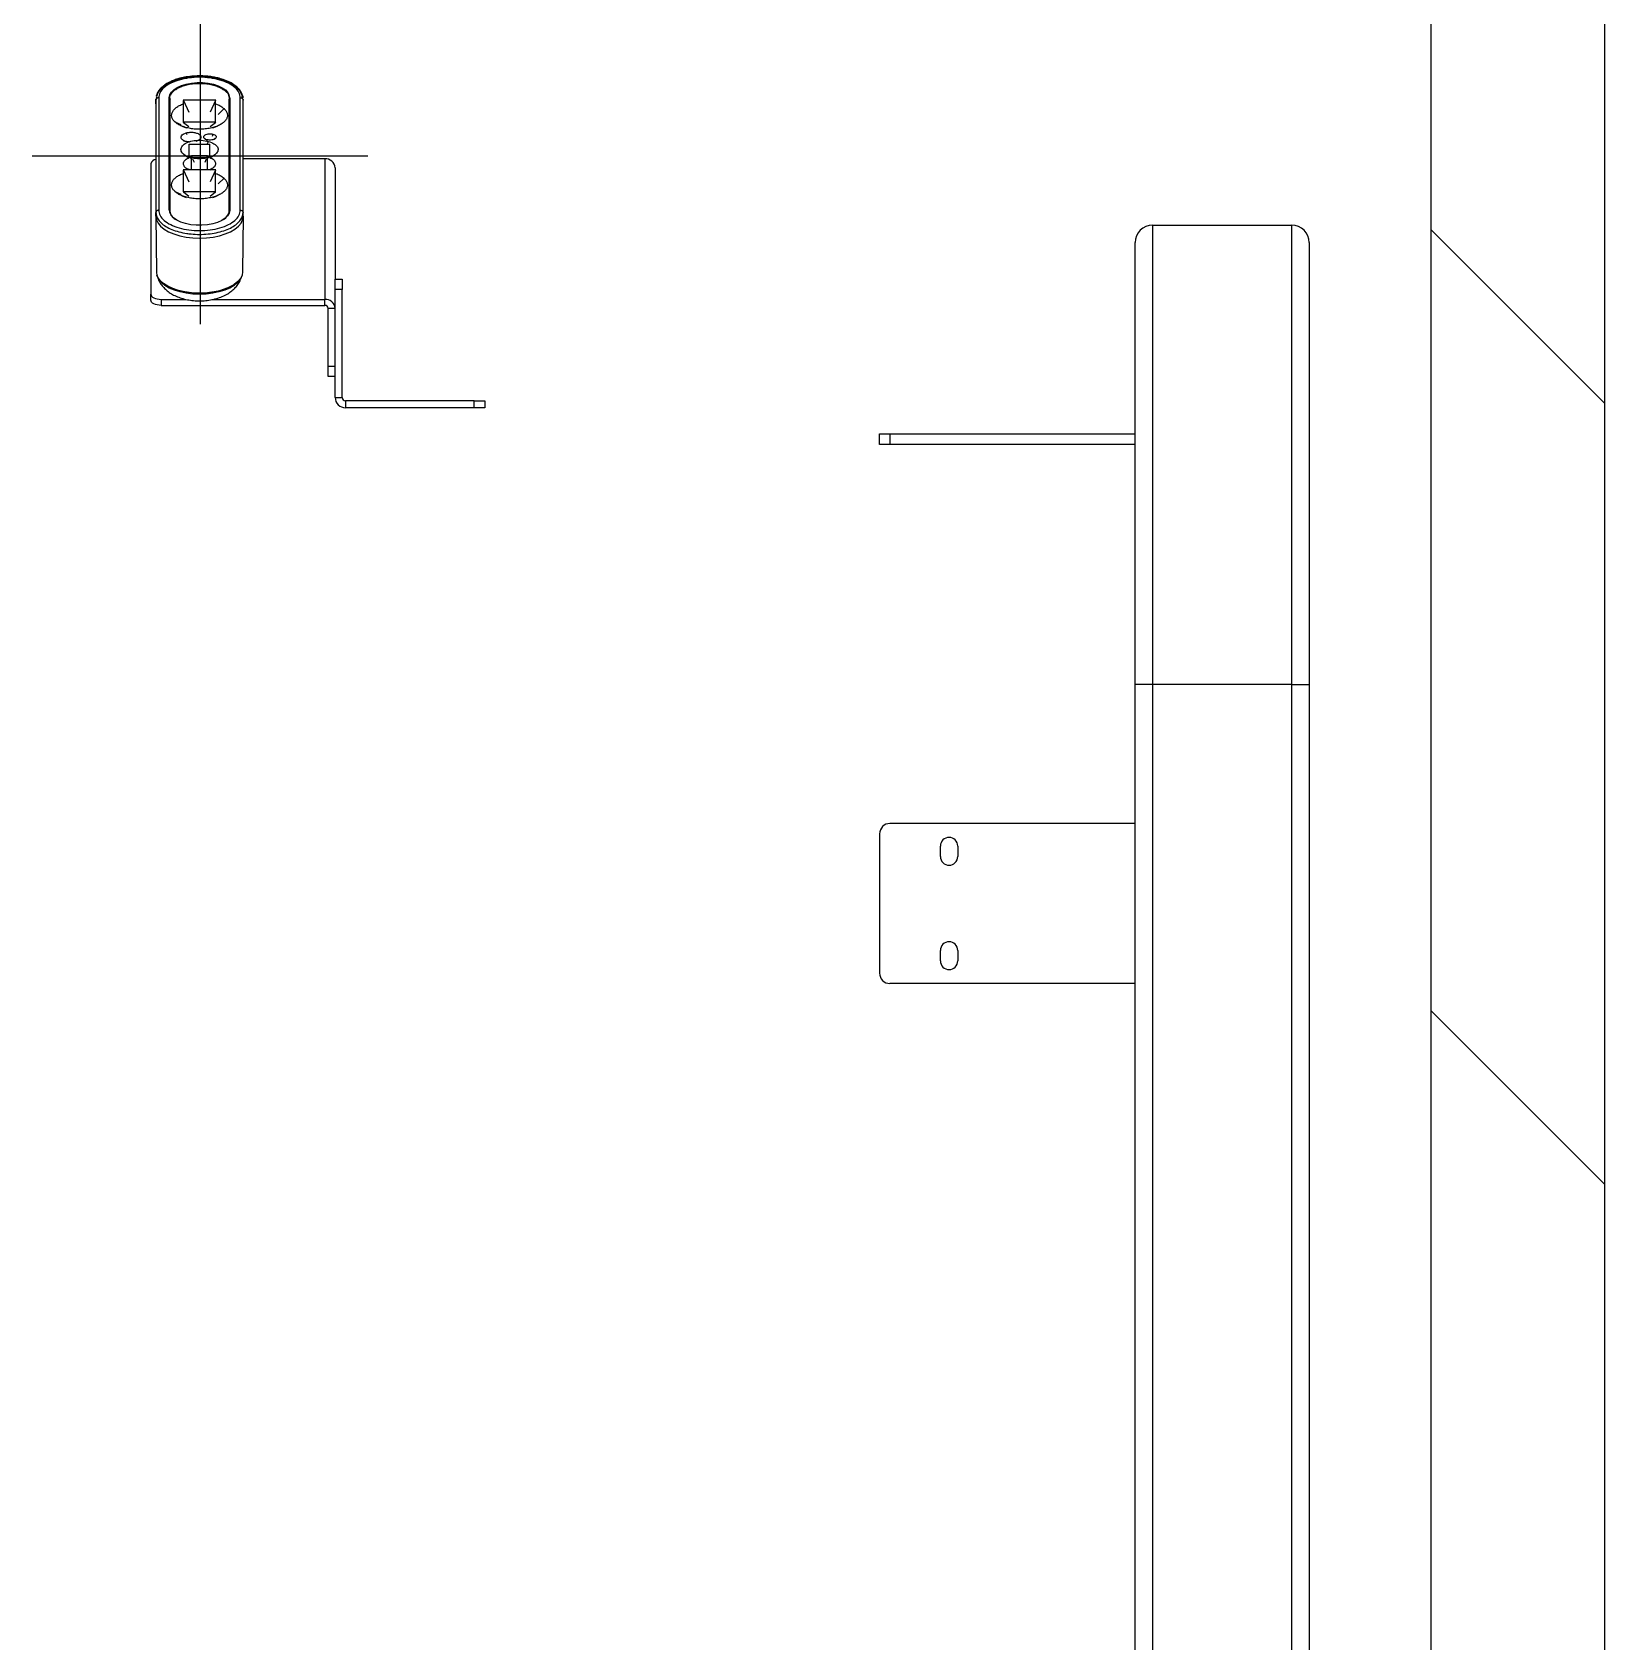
# Model space of a CAD drawing. Header units: millimetres. Extents: x 3916 to 10869, y 6515 to 11511.
# Drawn here: x 9414.6 to 9866.7, y 9838.5 to 10301.3 of the extents above; entities that cross this region are included whole.
import ezdxf

# ---------------------------------------------------------------- set-up
doc = ezdxf.new("R2010")
doc.units = ezdxf.units.MM
doc.header["$LTSCALE"] = 50
doc.linetypes.add('CENTERX2', pattern=[20.32, 12.7, -2.54, 2.54, -2.54])
doc.layers.add('CENTER_LINE', color=1, linetype='CENTERX2')

msp = doc.modelspace()

# ---------------------------------------------------------------- hatches: boundary and pattern name
h = msp.add_hatch()
h.set_pattern_fill('ANSI31', color=5, scale=50, angle=90, style=0)
h.set_pattern_definition([(135, (9841.68, 9545.79), (-112.253, -112.253), [])])
h.paths.add_polyline_path([(9866.683, 10727.806), (9816.683, 10727.806), (9816.683, 8363.767), (9866.683, 8363.767)])

# ---------------------------------------------------------------- linework, layer by layer
at = {"color": 7, "linetype": 'Continuous', "lineweight": 25}
for p, q in [((9450.405, 10283.306), (9450.398, 10282.928)), ((9450.405, 10283.019), (9450.405, 10283.01)), ((9474.982, 10282.257), (9474.961, 10283.306)), ((9450.133, 10280.72), (9450.154, 10281.772)), ((9450.133, 10281.008), (9450.144, 10281.272)), ((9450.133, 10280.72), (9450.133, 10281.008)), ((9450.133, 10281.008), (9450.135, 10280.816)), ((9450.135, 10280.827), (9450.133, 10280.72)), ((9450.133, 10280.72), (9450.133, 10248.358)), ((9450.136, 10281.134), (9450.154, 10282.059)), ((9450.308, 10282.552), (9450.154, 10281.772)), ((9450.154, 10281.772), (9450.154, 10249.409)), ((9450.278, 10282.58), (9450.22, 10282.411)), ((9450.954, 10282.452), (9450.954, 10250.09)), ((9454.002, 10250.09), (9454.002, 10282.452)), ((9454.101, 10250.006), (9454.101, 10282.369)), ((9454.139, 10281.45), (9454.101, 10282.369)), ((9454.139, 10281.45), (9454.139, 10249.608)), ((9454.198, 10249.96), (9454.198, 10282.323)), ((9467.358, 10281.731), (9458.008, 10281.731)), ((9458.008, 10281.731), (9458.048, 10281.647)), ((9458.048, 10281.647), (9459.649, 10278.24)), ((9458.048, 10275.37), (9458.048, 10281.647)), ((9467.318, 10281.647), (9465.717, 10278.24)), ((9467.318, 10281.647), (9467.358, 10281.731)), ((9467.318, 10275.37), (9467.318, 10281.647)), ((9468.091, 10277.662), (9469.738, 10279.314)), ((9471.228, 10281.45), (9471.161, 10281.981)), ((9471.168, 10282.323), (9471.168, 10249.96)), ((9471.228, 10281.45), (9471.265, 10282.369)), ((9471.228, 10249.608), (9471.228, 10281.45)), ((9471.265, 10282.369), (9471.265, 10250.006)), ((9471.365, 10282.452), (9471.365, 10250.09)), ((9474.412, 10250.09), (9474.412, 10282.452)), ((9475.212, 10281.772), (9475.061, 10282.537)), ((9475.212, 10249.409), (9475.212, 10281.772)), ((9475.233, 10280.72), (9475.212, 10281.772)), ((9475.233, 10280.72), (9475.231, 10280.827)), ((9475.233, 10248.358), (9475.233, 10280.72)), ((9455.629, 10275.46), (9457.275, 10274.708)), ((9457.655, 10274.251), (9458.829, 10273.781)), ((9467.358, 10275.37), (9458.008, 10275.37)), ((9458.008, 10275.37), (9458.048, 10275.34)), ((9458.048, 10275.34), (9459.649, 10274.13)), ((9465.717, 10274.13), (9467.318, 10275.34)), ((9466.538, 10273.781), (9467.711, 10274.251)), ((9467.318, 10275.34), (9467.358, 10275.37)), ((9457.95, 10270.237), (9458.34, 10269.976)), ((9459.105, 10271.727), (9458.872, 10272.347)), ((9459.708, 10265.374), (9459.708, 10269.068)), ((9459.745, 10269.052), (9465.621, 10269.052)), ((9464.044, 10270.767), (9464.407, 10270.383)), ((9465.006, 10270.066), (9464.814, 10270.36)), ((9464.927, 10269.052), (9465.243, 10269.886)), ((9465.658, 10265.366), (9465.658, 10269.068)), ((9466.552, 10271.951), (9466.36, 10271.304)), ((9466.959, 10270.383), (9467.322, 10270.767)), ((9458.437, 10265.924), (9459.584, 10265.172)), ((9459.86, 10265.31), (9460.393, 10265.45)), ((9460.105, 10265.208), (9460.393, 10265.208)), ((9460.123, 10265.2), (9460.393, 10264.983)), ((9460.635, 10265.208), (9460.393, 10265.826)), ((9460.393, 10261.731), (9460.393, 10265.826)), ((9460.393, 10265.826), (9464.973, 10265.826)), ((9460.623, 10265.208), (9464.743, 10265.208)), ((9460.672, 10265.114), (9460.642, 10265.191)), ((9461.193, 10263.784), (9460.791, 10264.809)), ((9464.575, 10264.809), (9464.173, 10263.784)), ((9464.725, 10265.191), (9464.694, 10265.114)), ((9464.973, 10265.826), (9464.731, 10265.208)), ((9464.903, 10265.518), (9465.417, 10265.303)), ((9464.973, 10261.731), (9464.973, 10265.826)), ((9464.973, 10265.208), (9465.352, 10265.208)), ((9465.621, 10265.208), (9465.646, 10265.208)), ((9465.646, 10265.208), (9465.658, 10265.216)), ((9465.658, 10265.216), (9465.658, 10265.226)), ((9465.762, 10265.159), (9466.929, 10265.924)), ((9498.683, 10264.885), (9475.233, 10264.885)), ((9498.683, 10264.885), (9498.683, 10224.47)), ((9448.683, 10263.385), (9448.683, 10225.97)), ((9467.358, 10261.731), (9458.008, 10261.731)), ((9458.008, 10261.731), (9458.048, 10261.647)), ((9458.048, 10261.647), (9459.649, 10258.24)), ((9458.048, 10255.37), (9458.048, 10261.647)), ((9459.378, 10261.865), (9459.642, 10261.731)), ((9467.318, 10261.647), (9465.717, 10258.24)), ((9465.724, 10261.731), (9465.988, 10261.865)), ((9467.318, 10261.647), (9467.358, 10261.731)), ((9467.318, 10255.37), (9467.318, 10261.647)), ((9501.683, 10262.287), (9501.683, 10230.287)), ((9455.629, 10255.46), (9457.275, 10254.708)), ((9458.008, 10255.37), (9458.048, 10255.34)), ((9467.358, 10255.37), (9458.008, 10255.37)), ((9458.048, 10255.34), (9459.649, 10254.13)), ((9465.717, 10254.13), (9467.318, 10255.34)), ((9467.318, 10255.34), (9467.358, 10255.37)), ((9468.091, 10257.662), (9469.738, 10259.314)), ((9457.655, 10254.251), (9458.829, 10253.781)), ((9466.538, 10253.781), (9467.711, 10254.251)), ((9450.133, 10248.358), (9450.154, 10249.409)), ((9450.133, 10248.358), (9450.294, 10232.422)), ((9454.108, 10249.833), (9454.101, 10250.006)), ((9454.198, 10249.365), (9454.198, 10249.96)), ((9454.325, 10249.315), (9454.198, 10249.96)), ((9471.168, 10249.365), (9471.168, 10249.96)), ((9471.258, 10249.833), (9471.265, 10250.006)), ((9475.233, 10248.358), (9475.072, 10232.422)), ((9475.233, 10248.358), (9475.212, 10249.409)), ((9736.683, 10245.787), (9736.683, 10113.787)), ((9736.683, 10245.787), (9776.683, 10245.787)), ((9776.683, 10113.787), (9776.683, 10245.787)), ((9731.683, 10113.787), (9731.683, 10240.787)), ((9781.683, 10240.787), (9781.683, 10113.787)), ((9501.683, 10227.287), (9501.683, 10230.287)), ((9501.683, 10230.287), (9503.683, 10230.287)), ((9503.683, 10227.287), (9501.683, 10227.287)), ((9501.683, 10196.287), (9501.683, 10227.287)), ((9503.683, 10230.287), (9503.683, 10227.287)), ((9503.683, 10196.287), (9503.683, 10227.287)), ((9448.683, 10224.238), (9448.683, 10225.97)), ((9451.683, 10224.47), (9458.796, 10224.47)), ((9451.683, 10224.47), (9451.683, 10222.738)), ((9451.683, 10222.738), (9498.683, 10222.738)), ((9466.56, 10224.47), (9498.683, 10224.47)), ((9498.683, 10222.738), (9498.683, 10224.47)), ((9501.683, 10221.872), (9499.683, 10221.872)), ((9499.683, 10205.287), (9499.683, 10221.872)), ((9499.683, 10205.287), (9501.683, 10205.287)), ((9499.683, 10202.287), (9499.683, 10205.287)), ((9501.683, 10202.287), (9499.683, 10202.287)), ((9501.683, 10196.287), (9503.683, 10196.287)), ((9504.683, 10195.287), (9504.683, 10193.287)), ((9541.683, 10195.287), (9504.683, 10195.287)), ((9541.683, 10193.287), (9541.683, 10195.287)), ((9541.683, 10195.287), (9544.683, 10195.287)), ((9544.683, 10195.287), (9544.683, 10193.287)), ((9541.683, 10193.287), (9504.683, 10193.287)), ((9544.683, 10193.287), (9541.683, 10193.287)), ((9658.183, 10182.787), (9658.183, 10185.787)), ((9658.183, 10185.787), (9661.183, 10185.787)), ((9661.183, 10185.787), (9661.183, 10182.787)), ((9661.183, 10185.787), (9731.683, 10185.787)), ((9661.183, 10182.787), (9658.183, 10182.787)), ((9731.683, 10182.787), (9661.183, 10182.787)), ((9731.683, 8977.787), (9731.683, 10113.787)), ((9736.683, 10113.787), (9731.683, 10113.787)), ((9736.683, 10113.787), (9736.683, 8977.787)), ((9776.683, 10113.787), (9736.683, 10113.787)), ((9776.683, 8977.787), (9776.683, 10113.787)), ((9776.683, 10113.787), (9781.683, 10113.787)), ((9781.683, 10113.787), (9781.683, 8977.787)), ((9658.183, 10070.787), (9658.183, 10030.787)), ((9731.683, 10073.787), (9661.183, 10073.787)), ((9675.683, 10064.287), (9675.683, 10067.287)), ((9680.683, 10067.287), (9680.683, 10064.287)), ((9675.683, 10034.287), (9675.683, 10037.287)), ((9680.683, 10037.287), (9680.683, 10034.287)), ((9731.683, 10027.787), (9661.183, 10027.787))]:
    msp.add_line(p, q, dxfattribs=at)
at = {"color": 5}
msp.add_lwpolyline([(9866.683, 10727.806), (9816.683, 10727.806), (9816.683, 8363.767), (9866.683, 8363.767)], close=True, dxfattribs=at)
at = {"color": 7, "linetype": 'Continuous', "lineweight": 25, "flags": 128}
for points in [[(9454.002, 10282.452), (9454.151, 10283.256), (9454.596, 10284.031), (9455.32, 10284.752), (9456.298, 10285.394), (9457.497, 10285.933), (9458.874, 10286.353), (9460.384, 10286.638), (9461.972, 10286.779), (9463.586, 10286.77), (9465.168, 10286.612), (9466.664, 10286.31), (9468.023, 10285.875), (9469.197, 10285.322), (9470.146, 10284.67), (9470.838, 10283.941), (9471.248, 10283.161)], [(9454.101, 10282.369), (9454.25, 10283.163), (9454.689, 10283.929), (9455.405, 10284.642), (9456.371, 10285.276), (9457.556, 10285.81), (9458.918, 10286.225), (9460.41, 10286.506), (9461.98, 10286.645), (9463.575, 10286.636), (9465.139, 10286.48), (9466.618, 10286.182), (9467.961, 10285.752), (9469.122, 10285.205), (9470.061, 10284.561), (9470.744, 10283.84), (9471.15, 10283.069)], [(9450.133, 10248.358), (9450.288, 10247.376), (9450.747, 10246.419), (9451.501, 10245.509), (9452.53, 10244.67), (9453.809, 10243.921), (9455.306, 10243.281), (9456.985, 10242.767), (9458.805, 10242.39), (9460.72, 10242.16), (9462.683, 10242.083), (9464.646, 10242.16), (9466.561, 10242.39), (9468.381, 10242.767), (9470.06, 10243.281), (9471.557, 10243.921), (9472.836, 10244.67), (9473.865, 10245.509), (9474.619, 10246.419), (9475.079, 10247.376), (9475.233, 10248.358)], [(9471.365, 10250.09), (9471.214, 10249.285), (9470.767, 10248.508), (9470.041, 10247.786), (9469.058, 10247.144), (9467.855, 10246.604), (9466.473, 10246.185), (9464.958, 10245.901), (9463.365, 10245.763), (9461.749, 10245.774), (9460.164, 10245.936), (9458.667, 10246.241), (9457.31, 10246.681), (9456.139, 10247.238), (9455.194, 10247.894), (9454.51, 10248.627), (9454.109, 10249.41)], [(9475.072, 10232.423), (9474.915, 10231.437), (9474.445, 10230.476), (9473.675, 10229.565), (9472.625, 10228.727), (9471.322, 10227.983), (9469.798, 10227.352), (9468.093, 10226.85), (9466.25, 10226.491), (9464.316, 10226.282), (9462.341, 10226.231), (9460.374, 10226.337), (9458.466, 10226.598), (9456.665, 10227.008), (9455.018, 10227.556), (9453.567, 10228.228), (9452.348, 10229.007), (9451.392, 10229.873), (9450.724, 10230.804)], [(9474.92, 10231.453), (9474.832, 10231.115), (9474.381, 10230.176), (9473.642, 10229.285), (9472.634, 10228.462), (9471.38, 10227.728), (9469.913, 10227.101), (9468.267, 10226.597), (9466.484, 10226.228), (9464.607, 10226.002), (9462.683, 10225.927), (9460.759, 10226.002), (9458.882, 10226.228), (9457.099, 10226.597), (9455.453, 10227.101), (9453.986, 10227.728), (9452.732, 10228.462), (9451.724, 10229.285), (9450.985, 10230.176), (9450.534, 10231.115), (9450.446, 10231.453)], [(9472.758, 10228.818), (9472.545, 10228.67), (9471.252, 10227.932), (9469.741, 10227.306), (9468.049, 10226.809), (9466.221, 10226.452), (9464.303, 10226.245), (9462.343, 10226.194), (9460.392, 10226.299), (9458.5, 10226.559), (9456.714, 10226.965), (9455.08, 10227.509), (9453.64, 10228.175), (9452.608, 10228.818)], [(9448.683, 10225.97), (9448.741, 10225.678), (9448.911, 10225.396), (9449.189, 10225.137), (9449.562, 10224.91), (9450.016, 10224.723), (9450.535, 10224.585), (9451.098, 10224.499), (9451.683, 10224.47)], [(9451.683, 10222.738), (9451.098, 10222.767), (9450.535, 10222.853), (9450.016, 10222.991), (9449.562, 10223.178), (9449.189, 10223.405), (9448.911, 10223.664), (9448.741, 10223.946), (9448.683, 10224.238)]]:
    msp.add_lwpolyline(points, dxfattribs=at)
at = {"color": 7, "linetype": 'Continuous', "lineweight": 25}
for centre, radius, start, end in [((9471.252, 10283.057), 0.104, 92.36585, 173.50299), ((9469.042, 10282.363), 2.223, 0.144, 18.51559), ((9469.116, 10282.447), 2.248, 0.144, 18.51559), ((9454.007, 10282.358), 0.0946, 6.57707, 93.6107), ((9456.315, 10281.448), 2.176, 166.57211, 179.94495), ((9454.263, 10281.458), 0.125, 184.00417, 238.50219), ((9471.103, 10281.458), 0.125, 301.49781, 355.99583), ((9471.359, 10282.358), 0.0946, 86.3893, 173.42293), ((9450.431, 10262.883), 1.818, 97.78736, 163.96592), ((9498.871, 10262.07), 2.821, 4.40195, 93.81126), ((9456.244, 10250.095), 2.242, 180.12778, 197.79446), ((9454.007, 10249.996), 0.0946, 6.57707, 93.6107), ((9456.318, 10250.011), 2.217, 180.12778, 197.79446), ((9454.122, 10249.325), 0.0856, 5.90871, 99.08342), ((9457.806, 10250.754), 3.869, 201.53217, 238.14482), ((9467.917, 10250.384), 3.369, 299.8085, 353.56059), ((9471.359, 10249.996), 0.0946, 86.3893, 173.42293), ((9736.683, 10240.787), 5, 90, 180), ((9776.683, 10240.787), 5, 0, 90), ((9453.679, 10232.457), 3.385, 180.56871, 209.21883), ((9498.871, 10221.656), 2.821, 4.40195, 93.81126), ((9498.746, 10221.8), 0.94, 4.40195, 93.81126), ((9504.683, 10196.287), 3, 180, 270), ((9504.683, 10196.287), 1, 180, 270), ((9661.183, 10070.787), 3, 90, 179.9999), ((9678.183, 10067.287), 2.5, 0, 180), ((9678.183, 10064.287), 2.5, 180, 0), ((9678.183, 10037.287), 2.5, 0, 180), ((9678.183, 10034.287), 2.5, 180, 0), ((9661.183, 10030.787), 3, 179.99995, 270)]:
    msp.add_arc(centre, radius, start, end, dxfattribs=at)
for points, knots in [([(9475.146, 10282.699), (9475.028, 10283.128), (9474.816, 10283.899), (9474.139, 10284.839), (9473.476, 10285.505), (9472.633, 10286.18), (9471.389, 10286.935), (9469.701, 10287.634), (9468.074, 10288.1), (9466.586, 10288.405), (9464.98, 10288.625), (9463.066, 10288.738), (9460.966, 10288.682), (9458.926, 10288.445), (9457.189, 10288.077), (9455.729, 10287.639), (9454.313, 10287.08), (9453.096, 10286.423), (9452.052, 10285.659), (9451.244, 10284.864), (9450.57, 10283.922), (9450.374, 10283.215), (9450.278, 10282.867)], [0, 0, 0, 0, 0.06050105, 0.10881372, 0.14502659, 0.17356662, 0.23581663, 0.30252703, 0.35332265, 0.39053973, 0.43644059, 0.49232937, 0.55127762, 0.61192272, 0.6667719, 0.70792956, 0.75326012, 0.81459527, 0.85334602, 0.89848609, 0.95010449, 1, 1, 1, 1]), ([(9475.146, 10282.411), (9475.029, 10282.84), (9474.816, 10283.612), (9474.139, 10284.552), (9473.476, 10285.218), (9472.633, 10285.892), (9471.389, 10286.647), (9469.7, 10287.347), (9468.074, 10287.812), (9466.585, 10288.118), (9464.979, 10288.338), (9463.066, 10288.45), (9460.966, 10288.395), (9458.926, 10288.157), (9457.188, 10287.79), (9455.729, 10287.352), (9454.313, 10286.793), (9453.096, 10286.135), (9452.051, 10285.372), (9451.247, 10284.576), (9450.635, 10283.745), (9450.464, 10283.157), (9450.398, 10282.928)], [0, 0, 0, 0, 0.0615244, 0.1106581, 0.1474942, 0.1765331, 0.2398701, 0.3077385, 0.3594017, 0.397245, 0.4439293, 0.5007783, 0.5607376, 0.6224216, 0.6782126, 0.7200777, 0.7661871, 0.8285742, 0.8679902, 0.9139062, 0.9664119, 1, 1, 1, 1]), ([(9474.412, 10282.452), (9474.334, 10282.964), (9474.179, 10283.988), (9472.947, 10285.418), (9471.074, 10286.647), (9468.614, 10287.59), (9465.754, 10288.182), (9462.683, 10288.384), (9459.612, 10288.182), (9456.752, 10287.59), (9454.291, 10286.647), (9452.419, 10285.418), (9451.187, 10283.988), (9451.032, 10282.964), (9450.954, 10282.452)], [0, 0, 0, 0, 0.08333567, 0.16666467, 0.24999699, 0.3333285, 0.41666221, 0.49999785, 0.58333192, 0.66666935, 0.75000283, 0.83333527, 0.91666715, 1, 1, 1, 1]), ([(9450.308, 10282.84), (9450.31, 10282.99), (9450.312, 10283.148), (9450.405, 10283.298), (9450.41, 10283.306)], [0, 0, 0, 0, 0.9460118, 1, 1, 1, 1]), ([(9450.41, 10283.018), (9450.405, 10283.01), (9450.365, 10282.947), (9450.363, 10282.88), (9450.361, 10282.822)], [0, 0, 0, 0, 0.1280481, 1, 1, 1, 1]), ([(9454.433, 10283.269), (9454.553, 10283.498), (9454.814, 10283.996), (9455.588, 10284.694), (9456.643, 10285.342), (9457.939, 10285.873), (9459.415, 10286.265), (9461.017, 10286.518), (9462.128, 10286.549), (9462.683, 10286.565)], [0, 0, 0, 0, 0.1241667, 0.2701389, 0.4161111, 0.5620833, 0.7080556, 0.8540278, 1, 1, 1, 1]), ([(9462.683, 10286.565), (9463.238, 10286.549), (9464.349, 10286.518), (9465.951, 10286.265), (9467.426, 10285.873), (9468.727, 10285.343), (9469.761, 10284.691), (9470.37, 10284.201), (9470.535, 10283.925), (9470.541, 10283.914)], [0, 0, 0, 0, 0.1655609, 0.3311219, 0.4966828, 0.6622438, 0.8278047, 0.9933657, 1, 1, 1, 1]), ([(9474.956, 10283.306), (9474.961, 10283.298), (9475.132, 10283.019), (9475.135, 10282.724), (9475.137, 10282.437)], [0, 0, 0, 0, 0.0290222, 1, 1, 1, 1]), ([(9475.009, 10282.802), (9475.007, 10282.867), (9475.005, 10282.941), (9474.962, 10283.01), (9474.957, 10283.018)], [0, 0, 0, 0, 0.8839153, 1, 1, 1, 1]), ([(9455.629, 10275.46), (9455.403, 10275.698), (9454.951, 10276.174), (9454.642, 10276.955), (9454.624, 10277.747), (9454.921, 10278.526), (9455.512, 10279.263), (9456.389, 10279.92), (9457.252, 10280.391), (9457.871, 10280.591), (9458.048, 10280.648)], [0, 0, 0, 0, 0.1351368, 0.2702736, 0.4054104, 0.5405472, 0.675684, 0.8108208, 0.9459576, 1, 1, 1, 1]), ([(9467.318, 10280.651), (9467.456, 10280.608), (9468.039, 10280.425), (9468.895, 10279.98), (9469.457, 10279.536), (9469.738, 10279.314)], [0, 0, 0, 0, 0.1338324, 0.5669162, 1, 1, 1, 1]), ([(9459.668, 10269.71), (9459.591, 10269.712), (9459.141, 10269.725), (9458.405, 10269.961), (9457.667, 10270.385), (9457.325, 10270.936), (9457.43, 10271.503), (9457.948, 10272.021), (9458.564, 10272.239), (9458.872, 10272.347)], [0, 0, 0, 0, 0.0334204, 0.194517, 0.3556136, 0.5167102, 0.6778068, 0.8389034, 1, 1, 1, 1]), ([(9459.715, 10261.768), (9459.492, 10261.851), (9458.783, 10262.117), (9458.139, 10262.828), (9457.963, 10263.734), (9458.476, 10264.617), (9459.296, 10265.035), (9459.689, 10265.235)], [0, 0, 0, 0, 0.1049122, 0.3330985, 0.5612848, 0.789471, 1, 1, 1, 1]), ([(9465.646, 10265.207), (9465.871, 10265.123), (9466.582, 10264.857), (9467.227, 10264.144), (9467.403, 10263.239), (9466.9, 10262.367), (9466.099, 10261.957), (9465.723, 10261.765)], [0, 0, 0, 0, 0.1066479, 0.3367238, 0.5667997, 0.7968756, 1, 1, 1, 1]), ([(9455.629, 10255.46), (9455.403, 10255.698), (9454.951, 10256.174), (9454.642, 10256.955), (9454.624, 10257.747), (9454.921, 10258.526), (9455.512, 10259.263), (9456.389, 10259.92), (9457.252, 10260.391), (9457.871, 10260.591), (9458.048, 10260.648)], [0, 0, 0, 0, 0.1351368, 0.2702736, 0.4054104, 0.5405472, 0.675684, 0.8108208, 0.9459576, 1, 1, 1, 1]), ([(9467.318, 10260.651), (9467.456, 10260.608), (9468.039, 10260.425), (9468.895, 10259.98), (9469.457, 10259.536), (9469.738, 10259.314)], [0, 0, 0, 0, 0.1338324, 0.5669162, 1, 1, 1, 1]), ([(9450.154, 10249.409), (9450.201, 10248.999), (9450.294, 10248.179), (9451.039, 10246.997), (9452.197, 10245.907), (9453.767, 10244.951), (9455.677, 10244.167), (9457.857, 10243.584), (9460.223, 10243.226), (9462.683, 10243.104), (9465.143, 10243.226), (9467.509, 10243.584), (9469.689, 10244.167), (9471.599, 10244.951), (9473.169, 10245.907), (9474.327, 10246.997), (9475.072, 10248.179), (9475.165, 10248.999), (9475.212, 10249.409)], [0, 0, 0, 0, 0.0625029, 0.1250003, 0.1874976, 0.2499971, 0.3124959, 0.3749943, 0.4374967, 0.4999979, 0.5624982, 0.6250006, 0.6875032, 0.7500027, 0.812502, 0.8750012, 0.9375001, 1, 1, 1, 1]), ([(9450.954, 10250.09), (9451.032, 10249.578), (9451.187, 10248.555), (9452.419, 10247.124), (9454.292, 10245.896), (9456.752, 10244.953), (9459.612, 10244.36), (9462.683, 10244.158), (9465.754, 10244.36), (9468.614, 10244.953), (9471.075, 10245.896), (9472.947, 10247.124), (9474.179, 10248.555), (9474.334, 10249.578), (9474.412, 10250.09)], [0, 0, 0, 0, 0.0833357, 0.1666647, 0.249997, 0.3333285, 0.4166622, 0.4999978, 0.5833319, 0.6666693, 0.7500028, 0.8333353, 0.9166671, 1, 1, 1, 1]), ([(9459.128, 10243.477), (9459.157, 10243.441), (9459.19, 10243.399), (9459.171, 10243.358), (9459.169, 10243.353)], [0, 0, 0, 0, 0.8819633, 1, 1, 1, 1]), ([(9450.53, 10231.231), (9450.579, 10231.032), (9450.732, 10230.4), (9451.223, 10229.417), (9451.962, 10228.311), (9452.887, 10227.321), (9453.982, 10226.44), (9455.259, 10225.671), (9456.719, 10225.026), (9458.335, 10224.529), (9460.055, 10224.196), (9461.823, 10224.031), (9463.604, 10224.034), (9465.378, 10224.205), (9467.128, 10224.551), (9468.839, 10225.092), (9470.391, 10225.814), (9471.731, 10226.687), (9472.826, 10227.653), (9473.716, 10228.731), (9474.417, 10229.899), (9474.705, 10230.748), (9474.848, 10231.167)], [0, 0, 0, 0, 0.0205217, 0.0650695, 0.1096868, 0.1552575, 0.2027664, 0.253146, 0.3067504, 0.3626527, 0.4187231, 0.4742657, 0.5295548, 0.585229, 0.6418407, 0.7002751, 0.761285, 0.8137315, 0.8631152, 0.9101467, 0.9556637, 1, 1, 1, 1])]:
    msp.add_open_spline(points, degree=3, knots=knots, dxfattribs=at)
for points in [[(9450.954, 10282.452), (9450.85, 10282.442), (9450.643, 10282.422), (9450.381, 10282.265), (9450.195, 10282.04), (9450.168, 10281.861), (9450.154, 10281.772)], [(9469.738, 10279.314), (9469.964, 10279.076), (9470.415, 10278.6), (9470.724, 10277.82), (9470.742, 10277.028), (9470.446, 10276.248), (9469.853, 10275.513), (9468.984, 10274.85), (9467.872, 10274.284), (9466.562, 10273.837), (9465.102, 10273.527), (9463.549, 10273.365), (9461.963, 10273.358), (9460.405, 10273.506), (9458.934, 10273.802), (9457.611, 10274.238), (9456.464, 10274.789), (9455.907, 10275.237), (9455.629, 10275.46)], [(9474.412, 10282.452), (9474.516, 10282.442), (9474.723, 10282.422), (9474.985, 10282.265), (9475.171, 10282.04), (9475.198, 10281.861), (9475.212, 10281.772)], [(9460.123, 10265.2), (9459.548, 10265.403), (9458.399, 10265.808), (9457.431, 10266.776), (9457.235, 10267.835), (9457.875, 10268.856), (9459.248, 10269.677), (9461.136, 10270.167), (9463.288, 10270.283), (9464.591, 10270.018), (9465.243, 10269.886)], [(9458.872, 10272.347), (9459.221, 10272.418), (9459.919, 10272.56), (9461.072, 10272.498), (9462.083, 10272.235), (9462.818, 10271.796), (9463.161, 10271.249), (9463.056, 10270.681), (9462.538, 10270.163), (9461.922, 10269.946), (9461.614, 10269.837)], [(9465.243, 10269.886), (9465.818, 10269.683), (9466.967, 10269.278), (9467.935, 10268.31), (9468.131, 10267.251), (9467.491, 10266.23), (9466.118, 10265.409), (9464.23, 10264.919), (9462.078, 10264.803), (9460.775, 10265.068), (9460.123, 10265.2)], [(9464.814, 10270.36), (9464.619, 10270.428), (9464.228, 10270.566), (9463.899, 10270.895), (9463.833, 10271.254), (9464.05, 10271.601), (9464.516, 10271.88), (9465.158, 10272.046), (9465.888, 10272.086), (9466.331, 10271.996), (9466.552, 10271.951)], [(9466.552, 10271.951), (9466.748, 10271.882), (9467.138, 10271.744), (9467.467, 10271.416), (9467.533, 10271.056), (9467.316, 10270.709), (9466.85, 10270.43), (9466.208, 10270.264), (9465.478, 10270.225), (9465.035, 10270.315), (9464.814, 10270.36)], [(9469.738, 10259.314), (9469.964, 10259.076), (9470.415, 10258.6), (9470.724, 10257.82), (9470.742, 10257.028), (9470.446, 10256.248), (9469.853, 10255.513), (9468.984, 10254.85), (9467.872, 10254.284), (9466.562, 10253.837), (9465.102, 10253.527), (9463.549, 10253.365), (9461.963, 10253.358), (9460.405, 10253.506), (9458.934, 10253.802), (9457.611, 10254.238), (9456.464, 10254.789), (9455.907, 10255.237), (9455.629, 10255.46)], [(9450.954, 10250.09), (9450.85, 10250.08), (9450.643, 10250.059), (9450.381, 10249.903), (9450.195, 10249.678), (9450.168, 10249.499), (9450.154, 10249.409)], [(9474.412, 10250.09), (9474.516, 10250.08), (9474.723, 10250.059), (9474.985, 10249.903), (9475.171, 10249.678), (9475.198, 10249.499), (9475.212, 10249.409)]]:
    msp.add_open_spline(points, degree=3, dxfattribs=at)
at = {"layer": 'CENTER_LINE'}
for p, q in [((9462.826, 10313.837), (9462.826, 10217.343)), ((9511.073, 10265.59), (9414.579, 10265.59))]:
    msp.add_line(p, q, dxfattribs=at)

doc.saveas('drawing.dxf')
